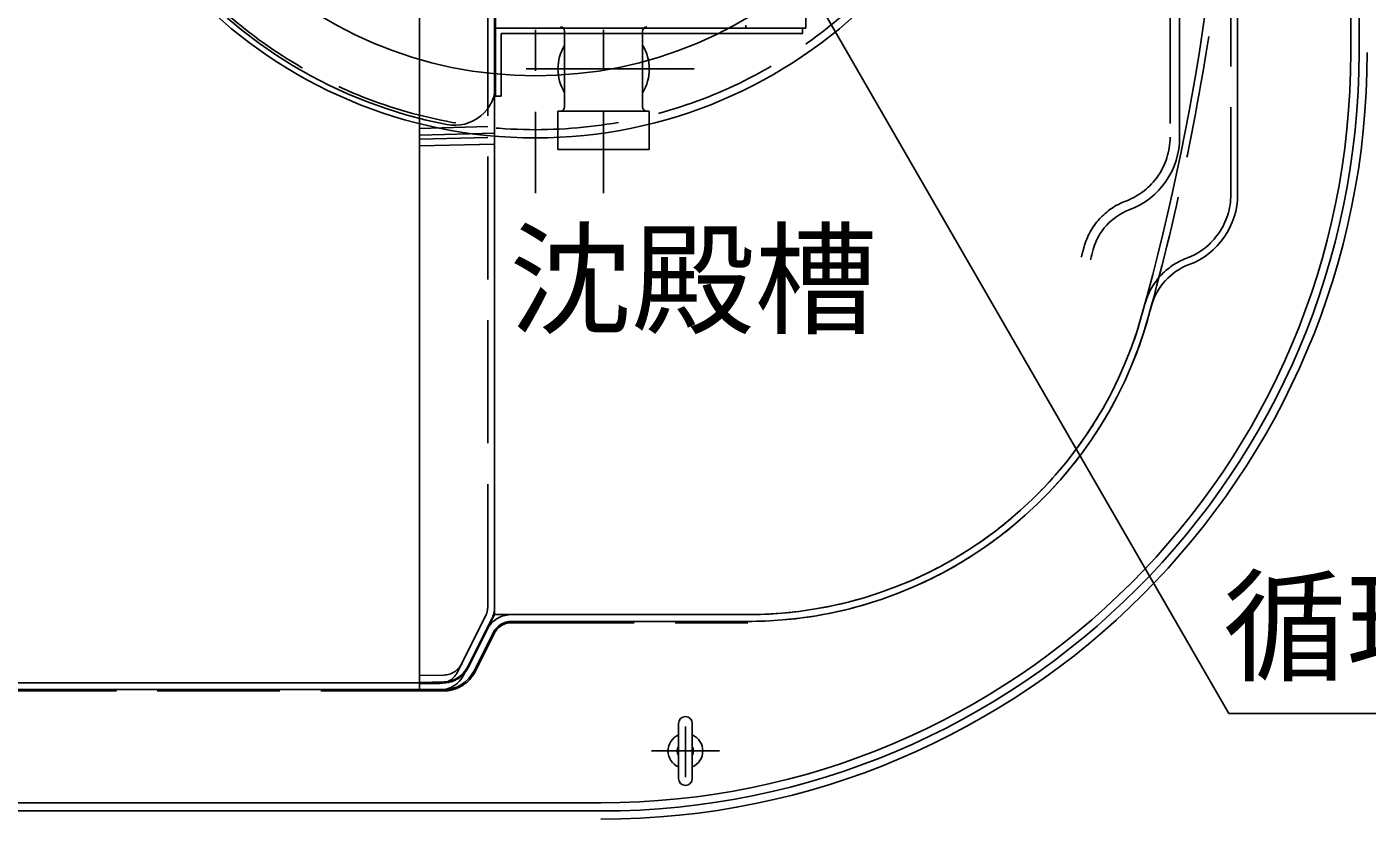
# Model space of a CAD drawing. Units: millimetres, scale not verified. Extents: x -11715 to 8910, y -9164 to 6308.
# Drawn here: x -4237 to -3254, y -75 to 506 of the extents above; entities that cross this region are included whole.
import ezdxf
from ezdxf.enums import TextEntityAlignment as Align

# ---------------------------------------------------------------- set-up
doc = ezdxf.new("R2010")
doc.units = ezdxf.units.MM
doc.header["$LTSCALE"] = 30
for name, pattern in [('CHAIN1', [8, 5, -1, 1, -1]), ('DASHED3', [4, 3, -1]), ('DOUBLE_CHAIN2', [12.8, 9, -1, 0.6, -0.6, 0.6, -1])]:
    doc.linetypes.add(name, pattern=pattern)
for name, color, linetype, lineweight in [('0-2_空気管', 3, 'Continuous', 25), ('0-6_躯体', 3, 'Continuous', 25), ('0-A_0D', 3, 'Continuous', 25), ('0-D_文字', 7, 'Continuous', 25), ('0-E_08', 2, 'Continuous', 25)]:
    doc.layers.add(name, color=color, linetype=linetype, lineweight=lineweight)
doc.styles.add('ＭＳ ゴシック', font='')
doc.styles.get('ＭＳ ゴシック').set_extended_font_data('MS Gothic')

msp = doc.modelspace()

# ---------------------------------------------------------------- linework, layer by layer
at = {"layer": '0-2_空気管'}
for p, q in [((-3949.17, 1530.78), (-3949.17, 19.17)), ((-3894.17, 74.97), (-3894.17, 1474.97)), ((-3349.17, 383.05), (-3349.17, 1166.9)), ((-3391.72, 1124.97), (-3391.72, 424.97)), ((-3893.38, 463.7), (-3893.38, 1086.24)), ((-3266.17, 1062.97), (-3266.17, 486.97)), ((-3260.17, 1062.97), (-3260.17, 486.97)), ((-3949.17, 426.43), (-3894.17, 427.87)), ((-3894.17, 419.96), (-3949.17, 418.52)), ((-3916.85, 30.61), (-3896.28, 71.75)), ((-3881.81, 74.97), (-3708.49, 74.97)), ((-3881.81, 69.97), (-3708.49, 69.97)), ((-3913.64, 36.03), (-3899.7, 63.92)), ((-3909.17, 33.79), (-3895.23, 61.68)), ((-4306.81, 24.97), (-3931.53, 24.97)), ((-4306.81, 19.97), (-3931.53, 19.97)), ((-3949.17, 25.19), (-3931.17, 25.66)), ((-3949.17, 19.17), (-3934.22, 19.56)), ((-3759.17, -4.78), (-3759.17, -45.28)), ((-3749.17, -4.78), (-3749.17, -45.28)), ((-3816.17, -63.03), (-5585.08, -63.03)), ((-3816.17, -69.03), (-5585.08, -69.03))]:
    msp.add_line(p, q, dxfattribs=at)
at = {"layer": '0-2_空気管', "linetype": 'DASHED3'}
for p, q in [((-3899.17, 80.7), (-3899.17, 1469.25)), ((-3354.17, 1166.9), (-3354.17, 383.05)), ((-3398.71, 1124.97), (-3398.71, 424.97)), ((-3899.17, 432.74), (-3949.17, 431.43)), ((-3899.17, 424.83), (-3949.17, 423.52)), ((-3894.17, 74.97), (-3894.17, 269.55)), ((-3900.75, 73.99), (-3921.32, 32.85)), ((-3881.81, 74.97), (-3708.49, 74.97)), ((-3881.81, 68.97), (-3708.49, 68.97)), ((-3913.64, 36.03), (-3899.7, 63.92)), ((-3894.33, 61.23), (-3908.27, 33.34)), ((-3949.17, 30.19), (-3931.3, 30.66)), ((-3931.53, 24.97), (-4306.81, 24.97)), ((-3934.35, 24.56), (-3949.17, 24.17)), ((-3931.53, 18.97), (-4306.81, 18.97))]:
    msp.add_line(p, q, dxfattribs=at)
at = {"layer": '0-2_空気管', "linetype": 'CHAIN1'}
for p, q in [((-3864.17, 1163.59), (-3864.17, 384.02)), ((-3754.17, -44.18), (-3754.17, -7.19)), ((-3779.17, -25.03), (-3729.17, -25.03))]:
    msp.add_line(p, q, dxfattribs=at)
at = {"layer": '0-2_空気管', "linetype": 'DOUBLE_CHAIN2'}
msp.add_lwpolyline([(-3899.7, 63.92), (-3894.17, 74.97), (-3881.81, 74.97)], dxfattribs=at)
at = {"layer": '0-2_空気管'}
for radius in [350.5, 305]:
    msp.add_circle((-3864.17, 774.97), radius, dxfattribs=at)
at = {"layer": '0-2_空気管', "linetype": 'DASHED3'}
msp.add_circle((-3864.17, 774.97), 344.5, dxfattribs=at)
at = {"layer": '0-2_空気管'}
for centre, radius, start, end in [((-3863.38, 774.97), 347, 100.91, 259.09), ((-5154.17, 774.97), 1800, 344.534, 0), ((-3816.17, 486.97), 556, 270, 0), ((-3816.17, 486.97), 562, 270, 0), ((-3816.17, 486.97), 550, 270, 0), ((-3923.38, 463.7), 30, 259.09, 0), ((-3448.72, 424.97), 57, 290.576, 0), ((-3404.17, 383.05), 55, 290.576, 0), ((-3413.57, 331.35), 43, 110.576, 164.784), ((-5198.71, 816.9), 1807, 344.534, 344.784), ((-3369.02, 289.43), 45, 110.576, 164.784), ((-3708.49, 374.97), 300, 270, 344.534), ((-5154.17, 774.97), 1805, 344.534, 344.784), ((-3708.49, 374.97), 305, 270, 344.534), ((-3914.17, 80.7), 20, 333.436, 0), ((-3881.81, 54.97), 20, 90, 153.435), ((-3881.81, 54.97), 15, 90, 153.435), ((-3934.74, 39.55), 20, 271.5, 333.436), ((-3931.53, 44.97), 25, 270, 333.435), ((-3931.69, 45.65), 20, 271.5, 333.436), ((-3754.17, -4.78), 5, 0, 180), ((-3754.17, -25.03), 12.75, 113.089, 246.911), ((-3754.17, -25.03), 12.75, 293.089, 66.911), ((-3754.17, -25.03), 6, 146.443, 213.557), ((-3754.17, -25.03), 6, 326.443, 33.557), ((-3754.17, -45.28), 5, 180, 0)]:
    msp.add_arc(centre, radius, start, end, dxfattribs=at)
at = {"layer": '0-2_空気管', "linetype": 'DASHED3'}
for centre, radius, start, end in [((-5154.17, 774.97), 1805, 344.534, 0), ((-3448.72, 424.97), 50, 290.576, 0), ((-3413.57, 331.35), 50, 110.576, 164.784), ((-3404.17, 383.05), 50, 290.576, 0), ((-5198.71, 816.9), 1800, 344.534, 344.784), ((-3369.02, 289.43), 50, 110.576, 164.784), ((-3708.49, 374.97), 300, 270, 344.534), ((-5154.17, 774.97), 1800, 344.534, 344.784), ((-3708.49, 374.97), 305, 270, 344.534), ((-3914.17, 80.7), 15, 333.436, 0), ((-3881.81, 54.97), 20, 90, 153.435), ((-3881.81, 54.97), 14, 90, 153.435), ((-3934.74, 39.55), 15, 271.5, 333.436), ((-3931.53, 44.97), 20, 270, 333.435), ((-3931.53, 44.97), 26, 270, 333.435), ((-3931.69, 45.65), 15, 271.5, 333.436)]:
    msp.add_arc(centre, radius, start, end, dxfattribs=at)
at = {"layer": '0-6_躯体', "linetype": 'CHAIN1'}
for p, q in [((-3814.17, 1163.59), (-3814.17, 384.02)), ((-3870.9, 474.97), (-3747.69, 474.97))]:
    msp.add_line(p, q, dxfattribs=at)
at = {"layer": '0-6_躯体'}
for p, q in [((-3842.77, 447.17), (-3842.77, 502.78)), ((-3785.57, 447.17), (-3785.57, 502.78)), ((-3847.67, 444.07), (-3847.67, 415.97)), ((-3780.67, 444.07), (-3847.67, 444.07)), ((-3780.67, 444.07), (-3780.67, 415.97)), ((-3780.67, 415.97), (-3847.67, 415.97))]:
    msp.add_line(p, q, dxfattribs=at)
for centre, radius, start, end in [((-3845.87, 502.78), 3.1, 0, 90), ((-3782.47, 502.78), 3.1, 90, 180), ((-3814.17, 474.97), 33.5, 148.625, 211.375), ((-3814.17, 474.97), 33.5, 328.625, 31.375), ((-3845.87, 447.17), 3.1, 270, 0), ((-3782.47, 447.17), 3.1, 180, 270)]:
    msp.add_arc(centre, radius, start, end, dxfattribs=at)
at = {"layer": '0-A_0D'}
for p, q in [((-3665.92, 504.97), (-3665.92, 882.97)), ((-3709.92, 504.97), (-3709.92, 506.97)), ((-3665.92, 504.97), (-3709.92, 504.97))]:
    msp.add_line(p, q, dxfattribs=at)
at = {"layer": '0-D_文字', "color": 3}
for p in [(-3766.97, 714.83), (-2842.92, 2.46)]:
    msp.add_line(p, (-3355.68, 2.46), dxfattribs=at)
at = {"layer": '0-E_08', "color": 3}
for p, q in [((-3893.38, 504.97), (-3668.38, 504.97)), ((-3893.38, 454.97), (-3893.38, 504.97)), ((-3889.38, 454.97), (-3889.38, 500.97)), ((-3893.38, 454.97), (-3889.38, 454.97))]:
    msp.add_line(p, q, dxfattribs=at)
msp.add_lwpolyline([(-3889.38, 500.97), (-3668.38, 500.97), (-3668.38, 504.97)], dxfattribs=at)

# ---------------------------------------------------------------- texts
at = {"layer": '0-D_文字', "color": 4, "style": 'ＭＳ ゴシック'}
for s, p in [('沈殿槽', (-3883.52, 268)), ('循環用バルブ', (-3359.68, 13.46))]:
    msp.add_text(s, height=65.98, dxfattribs=at).set_placement(p, align=Align.BOTTOM_LEFT)

doc.saveas('drawing.dxf')
